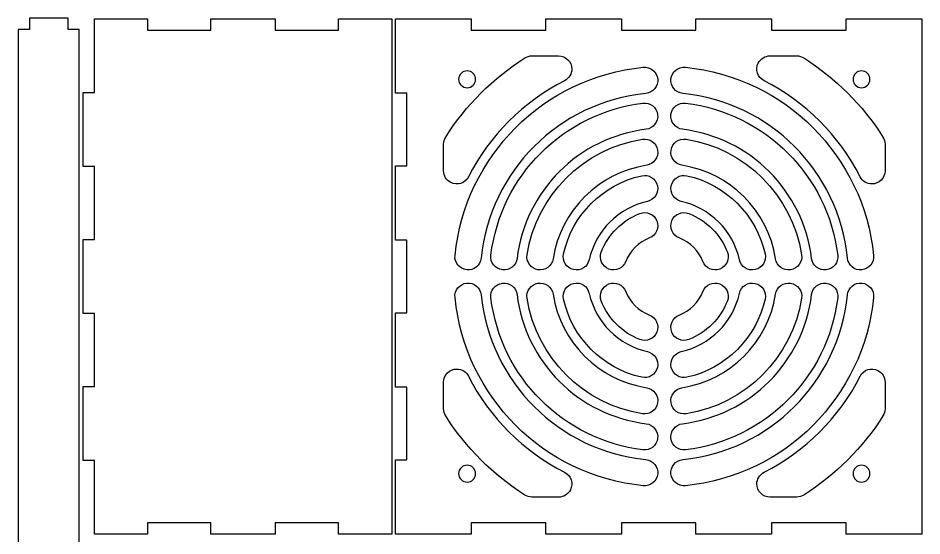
# Model space of a CAD drawing. Extents: x 55 to 542, y -289 to 0.
# Drawn here: x 301 to 541.6, y -138.3 to -0.4 of the extents above; entities that cross this region are included whole.
import ezdxf

# ---------------------------------------------------------------- set-up
doc = ezdxf.new("R2010")
doc.units = 0
doc.layers.get('0').update_dxf_attribs({"linetype": 'CONTINUOUS'})

# ---------------------------------------------------------------- blocks, each defined once
blk = doc.blocks.new('BLOCK_51')
blk.add_open_spline([(444.84, -10.46), (444.84, -10.46), (437.72, -10.46), (437.72, -10.46), (437.06, -10.46), (436.4, -10.65), (435.84, -11.01), (427.37, -16.41), (420.18, -23.6), (414.78, -32.07), (414.42, -32.64), (414.23, -33.29), (414.23, -33.96), (414.23, -33.96), (414.23, -41.08), (414.23, -41.08), (414.23, -42.39), (414.96, -43.6), (416.14, -44.2), (417.86, -45.07), (419.97, -44.39), (420.85, -42.67), (426.46, -31.65), (435.41, -22.69), (446.43, -17.08), (447.61, -16.48), (448.35, -15.28), (448.35, -13.96), (448.35, -12.03), (446.78, -10.46), (444.84, -10.46)], degree=3, knots=[0, 0, 0, 0, 1, 1, 1, 2, 2, 2, 3, 3, 3, 4, 4, 4, 5, 5, 5, 6, 6, 6, 7, 7, 7, 8, 8, 8, 9, 9, 9, 10, 10, 10, 10])
blk = doc.blocks.new('BLOCK_52')
blk.add_open_spline([(414.23, -97.35), (414.23, -97.35), (414.23, -104.47), (414.23, -104.47), (414.23, -105.13), (414.42, -105.79), (414.78, -106.35), (420.18, -114.82), (427.37, -122.01), (435.84, -127.42), (436.4, -127.77), (437.06, -127.96), (437.72, -127.96), (437.72, -127.96), (444.84, -127.96), (444.84, -127.96), (446.16, -127.96), (447.37, -127.23), (447.96, -126.05), (448.84, -124.33), (448.16, -122.22), (446.43, -121.35), (435.41, -115.73), (426.46, -106.78), (420.85, -95.76), (420.25, -94.58), (419.04, -93.85), (417.73, -93.85), (415.79, -93.85), (414.23, -95.41), (414.23, -97.35)], degree=3, knots=[0, 0, 0, 0, 1, 1, 1, 2, 2, 2, 3, 3, 3, 4, 4, 4, 5, 5, 5, 6, 6, 6, 7, 7, 7, 8, 8, 8, 9, 9, 9, 10, 10, 10, 10])
blk = doc.blocks.new('BLOCK_53')
blk.add_open_spline([(501.11, -127.96), (501.11, -127.96), (508.23, -127.96), (508.23, -127.96), (508.9, -127.96), (509.55, -127.77), (510.11, -127.42), (518.58, -122.01), (525.77, -114.82), (531.18, -106.35), (531.54, -105.79), (531.73, -105.13), (531.73, -104.47), (531.73, -104.47), (531.73, -97.35), (531.73, -97.35), (531.73, -96.03), (530.99, -94.82), (529.82, -94.23), (528.09, -93.35), (525.99, -94.03), (525.11, -95.76), (519.5, -106.78), (510.54, -115.73), (499.52, -121.35), (498.35, -121.94), (497.61, -123.15), (497.61, -124.46), (497.61, -126.4), (499.18, -127.96), (501.11, -127.96)], degree=3, knots=[0, 0, 0, 0, 1, 1, 1, 2, 2, 2, 3, 3, 3, 4, 4, 4, 5, 5, 5, 6, 6, 6, 7, 7, 7, 8, 8, 8, 9, 9, 9, 10, 10, 10, 10])
blk = doc.blocks.new('BLOCK_54')
blk.add_open_spline([(468.28, -39.58), (470.18, -39.28), (471.49, -37.48), (471.18, -35.58), (470.88, -33.67), (469.09, -32.36), (467.18, -32.67), (451.36, -35.18), (438.95, -47.59), (436.43, -63.41), (436.13, -65.32), (437.43, -67.12), (439.34, -67.42), (441.25, -67.72), (443.05, -66.42), (443.35, -64.51), (445.38, -51.68), (455.45, -41.62), (468.28, -39.58)], degree=3, knots=[0, 0, 0, 0, 1, 1, 1, 2, 2, 2, 3, 3, 3, 4, 4, 4, 5, 5, 5, 6, 6, 6, 6])
blk = doc.blocks.new('BLOCK_55')
blk.add_open_spline([(468.99, -58.96), (470.8, -58.26), (471.69, -56.23), (470.99, -54.43), (470.29, -52.63), (468.26, -51.73), (466.46, -52.43), (461.75, -54.26), (458.03, -57.98), (456.2, -62.69), (455.5, -64.5), (456.39, -66.52), (458.19, -67.22), (460, -67.92), (462.02, -67.03), (462.72, -65.23), (463.84, -62.35), (466.12, -60.08), (468.99, -58.96)], degree=3, knots=[0, 0, 0, 0, 1, 1, 1, 2, 2, 2, 3, 3, 3, 4, 4, 4, 5, 5, 5, 6, 6, 6, 6])
blk = doc.blocks.new('BLOCK_56')
blk.add_open_spline([(468.49, -49.21), (470.38, -48.78), (471.57, -46.91), (471.14, -45.03), (470.72, -43.14), (468.85, -41.95), (466.96, -42.38), (456.58, -44.7), (448.47, -52.81), (446.14, -63.2), (445.72, -65.08), (446.91, -66.95), (448.79, -67.38), (450.68, -67.8), (452.55, -66.61), (452.97, -64.73), (454.71, -56.99), (460.75, -50.94), (468.49, -49.21)], degree=3, knots=[0, 0, 0, 0, 1, 1, 1, 2, 2, 2, 3, 3, 3, 4, 4, 4, 5, 5, 5, 6, 6, 6, 6])
blk = doc.blocks.new('BLOCK_57')
blk.add_open_spline([(468.16, -30.01), (470.07, -29.77), (471.44, -28.02), (471.2, -26.1), (470.97, -24.19), (469.22, -22.82), (467.3, -23.06), (446.12, -25.66), (429.43, -42.35), (426.82, -63.53), (426.59, -65.45), (427.95, -67.2), (429.87, -67.43), (431.79, -67.67), (433.54, -66.31), (433.77, -64.39), (435.99, -46.4), (450.16, -32.22), (468.16, -30.01)], degree=3, knots=[0, 0, 0, 0, 1, 1, 1, 2, 2, 2, 3, 3, 3, 4, 4, 4, 5, 5, 5, 6, 6, 6, 6])
blk = doc.blocks.new('BLOCK_58')
blk.add_open_spline([(468.08, -20.46), (470, -20.26), (471.4, -18.55), (471.21, -16.62), (471.02, -14.7), (469.3, -13.3), (467.38, -13.49), (440.88, -16.15), (419.92, -37.11), (417.26, -63.61), (417.06, -65.53), (418.47, -67.25), (420.39, -67.44), (422.31, -67.64), (424.03, -66.23), (424.22, -64.31), (426.55, -41.12), (444.89, -22.79), (468.08, -20.46)], degree=3, knots=[0, 0, 0, 0, 1, 1, 1, 2, 2, 2, 3, 3, 3, 4, 4, 4, 5, 5, 5, 6, 6, 6, 6])
blk = doc.blocks.new('BLOCK_59')
blk.add_open_spline([(443.35, -73.91), (443.05, -72), (441.25, -70.7), (439.34, -71.01), (437.43, -71.31), (436.13, -73.1), (436.43, -75.01), (438.95, -90.83), (451.36, -103.25), (467.18, -105.76), (469.09, -106.06), (470.88, -104.76), (471.18, -102.85), (471.49, -100.94), (470.18, -99.15), (468.28, -98.84), (455.45, -96.81), (445.38, -86.74), (443.35, -73.91)], degree=3, knots=[0, 0, 0, 0, 1, 1, 1, 2, 2, 2, 3, 3, 3, 4, 4, 4, 5, 5, 5, 6, 6, 6, 6])
blk = doc.blocks.new('BLOCK_60')
blk.add_open_spline([(462.72, -73.19), (462.02, -71.39), (460, -70.5), (458.19, -71.2), (456.39, -71.9), (455.5, -73.93), (456.2, -75.73), (458.03, -80.44), (461.75, -84.16), (466.46, -85.99), (468.26, -86.69), (470.29, -85.8), (470.99, -84), (471.69, -82.19), (470.8, -80.17), (468.99, -79.47), (466.12, -78.35), (463.84, -76.07), (462.72, -73.19)], degree=3, knots=[0, 0, 0, 0, 1, 1, 1, 2, 2, 2, 3, 3, 3, 4, 4, 4, 5, 5, 5, 6, 6, 6, 6])
blk = doc.blocks.new('BLOCK_61')
blk.add_open_spline([(452.97, -73.7), (452.55, -71.81), (450.68, -70.62), (448.79, -71.05), (446.91, -71.47), (445.72, -73.34), (446.14, -75.23), (448.47, -85.61), (456.58, -93.72), (466.96, -96.05), (468.85, -96.47), (470.72, -95.28), (471.14, -93.4), (471.57, -91.51), (470.38, -89.64), (468.49, -89.22), (460.75, -87.48), (454.71, -81.44), (452.97, -73.7)], degree=3, knots=[0, 0, 0, 0, 1, 1, 1, 2, 2, 2, 3, 3, 3, 4, 4, 4, 5, 5, 5, 6, 6, 6, 6])
blk = doc.blocks.new('BLOCK_62')
blk.add_open_spline([(433.77, -74.03), (433.54, -72.12), (431.79, -70.75), (429.87, -70.99), (427.95, -71.22), (426.59, -72.97), (426.82, -74.89), (429.43, -96.07), (446.12, -112.76), (467.3, -115.37), (469.22, -115.6), (470.97, -114.24), (471.2, -112.32), (471.44, -110.4), (470.07, -108.65), (468.16, -108.42), (450.16, -106.2), (435.99, -92.03), (433.77, -74.03)], degree=3, knots=[0, 0, 0, 0, 1, 1, 1, 2, 2, 2, 3, 3, 3, 4, 4, 4, 5, 5, 5, 6, 6, 6, 6])
blk = doc.blocks.new('BLOCK_63')
blk.add_open_spline([(424.22, -74.11), (424.03, -72.19), (422.31, -70.79), (420.39, -70.98), (418.47, -71.17), (417.06, -72.89), (417.26, -74.81), (419.92, -101.31), (440.88, -122.27), (467.38, -124.93), (469.3, -125.13), (471.02, -123.72), (471.21, -121.8), (471.4, -119.88), (470, -118.16), (468.08, -117.97), (444.89, -115.64), (426.55, -97.3), (424.22, -74.11)], degree=3, knots=[0, 0, 0, 0, 1, 1, 1, 2, 2, 2, 3, 3, 3, 4, 4, 4, 5, 5, 5, 6, 6, 6, 6])
blk = doc.blocks.new('BLOCK_64')
blk.add_open_spline([(477.68, -98.84), (475.77, -99.15), (474.47, -100.94), (474.77, -102.85), (475.07, -104.76), (476.87, -106.06), (478.78, -105.76), (494.6, -103.25), (507.01, -90.83), (509.52, -75.01), (509.82, -73.1), (508.52, -71.31), (506.61, -71.01), (504.7, -70.7), (502.91, -72), (502.61, -73.91), (500.57, -86.74), (490.51, -96.81), (477.68, -98.84)], degree=3, knots=[0, 0, 0, 0, 1, 1, 1, 2, 2, 2, 3, 3, 3, 4, 4, 4, 5, 5, 5, 6, 6, 6, 6])
blk = doc.blocks.new('BLOCK_65')
blk.add_open_spline([(476.96, -79.47), (475.16, -80.17), (474.27, -82.19), (474.97, -84), (475.66, -85.8), (477.69, -86.69), (479.49, -85.99), (484.2, -84.16), (487.93, -80.44), (489.76, -75.73), (490.46, -73.93), (489.56, -71.9), (487.76, -71.2), (485.96, -70.5), (483.93, -71.39), (483.23, -73.19), (482.11, -76.07), (479.84, -78.35), (476.96, -79.47)], degree=3, knots=[0, 0, 0, 0, 1, 1, 1, 2, 2, 2, 3, 3, 3, 4, 4, 4, 5, 5, 5, 6, 6, 6, 6])
blk = doc.blocks.new('BLOCK_66')
blk.add_open_spline([(477.46, -89.22), (475.58, -89.64), (474.39, -91.51), (474.81, -93.4), (475.24, -95.28), (477.11, -96.47), (478.99, -96.05), (489.38, -93.72), (497.48, -85.61), (499.81, -75.23), (500.23, -73.34), (499.05, -71.47), (497.16, -71.05), (495.28, -70.62), (493.4, -71.81), (492.98, -73.7), (491.25, -81.44), (485.2, -87.48), (477.46, -89.22)], degree=3, knots=[0, 0, 0, 0, 1, 1, 1, 2, 2, 2, 3, 3, 3, 4, 4, 4, 5, 5, 5, 6, 6, 6, 6])
blk = doc.blocks.new('BLOCK_67')
blk.add_open_spline([(477.8, -108.42), (475.88, -108.65), (474.52, -110.4), (474.75, -112.32), (474.99, -114.24), (476.74, -115.6), (478.66, -115.37), (499.84, -112.76), (516.52, -96.07), (519.13, -74.89), (519.37, -72.97), (518, -71.22), (516.08, -70.99), (514.16, -70.75), (512.42, -72.12), (512.18, -74.03), (509.97, -92.03), (495.79, -106.2), (477.8, -108.42)], degree=3, knots=[0, 0, 0, 0, 1, 1, 1, 2, 2, 2, 3, 3, 3, 4, 4, 4, 5, 5, 5, 6, 6, 6, 6])
blk = doc.blocks.new('BLOCK_68')
blk.add_open_spline([(477.88, -117.97), (475.95, -118.16), (474.55, -119.88), (474.74, -121.8), (474.94, -123.72), (476.65, -125.13), (478.58, -124.93), (505.08, -122.27), (526.03, -101.31), (528.7, -74.81), (528.89, -72.89), (527.49, -71.17), (525.56, -70.98), (523.64, -70.79), (521.93, -72.19), (521.73, -74.11), (519.4, -97.3), (501.06, -115.64), (477.88, -117.97)], degree=3, knots=[0, 0, 0, 0, 1, 1, 1, 2, 2, 2, 3, 3, 3, 4, 4, 4, 5, 5, 5, 6, 6, 6, 6])
blk = doc.blocks.new('BLOCK_69')
blk.add_open_spline([(531.73, -41.08), (531.73, -41.08), (531.73, -33.96), (531.73, -33.96), (531.73, -33.29), (531.54, -32.64), (531.18, -32.07), (525.77, -23.6), (518.58, -16.41), (510.11, -11.01), (509.55, -10.65), (508.9, -10.46), (508.23, -10.46), (508.23, -10.46), (501.11, -10.46), (501.11, -10.46), (499.79, -10.46), (498.59, -11.2), (497.99, -12.37), (497.11, -14.09), (497.8, -16.2), (499.52, -17.08), (510.54, -22.69), (519.5, -31.65), (525.11, -42.67), (525.71, -43.84), (526.91, -44.58), (528.23, -44.58), (530.16, -44.58), (531.73, -43.01), (531.73, -41.08)], degree=3, knots=[0, 0, 0, 0, 1, 1, 1, 2, 2, 2, 3, 3, 3, 4, 4, 4, 5, 5, 5, 6, 6, 6, 7, 7, 7, 8, 8, 8, 9, 9, 9, 10, 10, 10, 10])
blk = doc.blocks.new('BLOCK_70')
blk.add_open_spline([(502.61, -64.51), (502.91, -66.42), (504.7, -67.72), (506.61, -67.42), (508.52, -67.12), (509.82, -65.32), (509.52, -63.41), (507.01, -47.59), (494.6, -35.18), (478.78, -32.67), (476.87, -32.36), (475.07, -33.67), (474.77, -35.58), (474.47, -37.48), (475.77, -39.28), (477.68, -39.58), (490.51, -41.62), (500.57, -51.68), (502.61, -64.51)], degree=3, knots=[0, 0, 0, 0, 1, 1, 1, 2, 2, 2, 3, 3, 3, 4, 4, 4, 5, 5, 5, 6, 6, 6, 6])
blk = doc.blocks.new('BLOCK_71')
blk.add_open_spline([(483.23, -65.23), (483.93, -67.03), (485.96, -67.92), (487.76, -67.22), (489.56, -66.52), (490.46, -64.5), (489.76, -62.69), (487.93, -57.98), (484.2, -54.26), (479.49, -52.43), (477.69, -51.73), (475.66, -52.63), (474.97, -54.43), (474.27, -56.23), (475.16, -58.26), (476.96, -58.96), (479.84, -60.08), (482.11, -62.35), (483.23, -65.23)], degree=3, knots=[0, 0, 0, 0, 1, 1, 1, 2, 2, 2, 3, 3, 3, 4, 4, 4, 5, 5, 5, 6, 6, 6, 6])
blk = doc.blocks.new('BLOCK_72')
blk.add_open_spline([(492.98, -64.73), (493.4, -66.61), (495.28, -67.8), (497.16, -67.38), (499.05, -66.95), (500.23, -65.08), (499.81, -63.2), (497.48, -52.81), (489.38, -44.7), (478.99, -42.38), (477.11, -41.95), (475.24, -43.14), (474.81, -45.03), (474.39, -46.91), (475.58, -48.78), (477.46, -49.21), (485.2, -50.94), (491.25, -56.99), (492.98, -64.73)], degree=3, knots=[0, 0, 0, 0, 1, 1, 1, 2, 2, 2, 3, 3, 3, 4, 4, 4, 5, 5, 5, 6, 6, 6, 6])
blk = doc.blocks.new('BLOCK_73')
blk.add_open_spline([(512.18, -64.39), (512.42, -66.31), (514.16, -67.67), (516.08, -67.43), (518, -67.2), (519.37, -65.45), (519.13, -63.53), (516.52, -42.35), (499.84, -25.66), (478.66, -23.06), (476.74, -22.82), (474.99, -24.19), (474.75, -26.1), (474.52, -28.02), (475.88, -29.77), (477.8, -30.01), (495.79, -32.22), (509.97, -46.4), (512.18, -64.39)], degree=3, knots=[0, 0, 0, 0, 1, 1, 1, 2, 2, 2, 3, 3, 3, 4, 4, 4, 5, 5, 5, 6, 6, 6, 6])
blk = doc.blocks.new('BLOCK_74')
blk.add_open_spline([(521.73, -64.31), (521.93, -66.23), (523.64, -67.64), (525.56, -67.44), (527.49, -67.25), (528.89, -65.53), (528.7, -63.61), (526.03, -37.11), (505.08, -16.15), (478.58, -13.49), (476.65, -13.3), (474.94, -14.7), (474.74, -16.62), (474.55, -18.55), (475.95, -20.26), (477.88, -20.46), (501.06, -22.79), (519.4, -41.12), (521.73, -64.31)], degree=3, knots=[0, 0, 0, 0, 1, 1, 1, 2, 2, 2, 3, 3, 3, 4, 4, 4, 5, 5, 5, 6, 6, 6, 6])
blk = doc.blocks.new('BLOCK_75')
blk.add_lwpolyline([(541.55, -0.63), (541.55, -137.79), (521.4, -137.79), (521.4, -134.79), (501.55, -134.79), (501.55, -137.79), (481.4, -137.79), (481.4, -134.79), (461.55, -134.79), (461.55, -137.79), (441.4, -137.79), (441.4, -134.79), (421.55, -134.79), (421.55, -137.79), (401.4, -137.79), (401.4, -118.07), (404.4, -118.07), (404.4, -98.64), (401.4, -98.64), (401.4, -78.92), (404.4, -78.92), (404.4, -59.5), (401.4, -59.5), (401.4, -39.78), (404.4, -39.78), (404.4, -20.36), (401.4, -20.36), (401.4, -0.63), (421.55, -0.63), (421.55, -3.63), (441.4, -3.63), (441.4, -0.63), (461.55, -0.63), (461.55, -3.63), (481.4, -3.63), (481.4, -0.63), (501.55, -0.63), (501.55, -3.63), (521.4, -3.63), (521.4, -0.63), (541.55, -0.63)])
blk = doc.blocks.new('BLOCK_76')
blk.add_open_spline([(420.48, -119.46), (421.72, -119.46), (422.73, -120.47), (422.73, -121.71), (422.73, -122.96), (421.72, -123.96), (420.48, -123.96), (419.23, -123.96), (418.23, -122.96), (418.23, -121.71), (418.23, -120.47), (419.23, -119.46), (420.48, -119.46), (420.48, -119.46), (420.48, -119.46), (420.48, -119.46)], degree=3, knots=[0, 0, 0, 0, 1, 1, 1, 2, 2, 2, 3, 3, 3, 4, 4, 4, 5, 5, 5, 5])
blk = doc.blocks.new('BLOCK_77')
blk.add_open_spline([(525.48, -14.46), (526.72, -14.46), (527.73, -15.47), (527.73, -16.71), (527.73, -17.95), (526.72, -18.96), (525.48, -18.96), (524.24, -18.96), (523.23, -17.95), (523.23, -16.71), (523.23, -15.47), (524.24, -14.46), (525.48, -14.46), (525.48, -14.46), (525.48, -14.46), (525.48, -14.46)], degree=3, knots=[0, 0, 0, 0, 1, 1, 1, 2, 2, 2, 3, 3, 3, 4, 4, 4, 5, 5, 5, 5])
blk = doc.blocks.new('BLOCK_78')
blk.add_open_spline([(525.48, -119.46), (526.72, -119.46), (527.73, -120.47), (527.73, -121.71), (527.73, -122.96), (526.72, -123.96), (525.48, -123.96), (524.24, -123.96), (523.23, -122.96), (523.23, -121.71), (523.23, -120.47), (524.24, -119.46), (525.48, -119.46), (525.48, -119.46), (525.48, -119.46), (525.48, -119.46)], degree=3, knots=[0, 0, 0, 0, 1, 1, 1, 2, 2, 2, 3, 3, 3, 4, 4, 4, 5, 5, 5, 5])
blk = doc.blocks.new('BLOCK_79')
blk.add_open_spline([(420.48, -14.46), (421.72, -14.46), (422.73, -15.47), (422.73, -16.71), (422.73, -17.95), (421.72, -18.96), (420.48, -18.96), (419.23, -18.96), (418.23, -17.95), (418.23, -16.71), (418.23, -15.47), (419.23, -14.46), (420.48, -14.46), (420.48, -14.46), (420.48, -14.46), (420.48, -14.46)], degree=3, knots=[0, 0, 0, 0, 1, 1, 1, 2, 2, 2, 3, 3, 3, 4, 4, 4, 5, 5, 5, 5])
blk = doc.blocks.new('BLOCK_50')
for name in ['BLOCK_75', 'BLOCK_51', 'BLOCK_69', 'BLOCK_58', 'BLOCK_74', 'BLOCK_79', 'BLOCK_77', 'BLOCK_57', 'BLOCK_73', 'BLOCK_54', 'BLOCK_70', 'BLOCK_56', 'BLOCK_72', 'BLOCK_55', 'BLOCK_71', 'BLOCK_63', 'BLOCK_62', 'BLOCK_59', 'BLOCK_61', 'BLOCK_60', 'BLOCK_65', 'BLOCK_66', 'BLOCK_64', 'BLOCK_67', 'BLOCK_68', 'BLOCK_53', 'BLOCK_52', 'BLOCK_76', 'BLOCK_78']:
    blk.add_blockref(name, (0, 0))
blk = doc.blocks.new('BLOCK_81')
blk.add_lwpolyline([(400.4, -0.64), (400.4, -137.79), (386.25, -137.79), (386.25, -134.79), (369.4, -134.79), (369.4, -137.79), (352.25, -137.79), (352.25, -134.79), (335.4, -134.79), (335.4, -137.79), (321.25, -137.79), (321.25, -118.22), (318.25, -118.22), (318.25, -98.5), (321.25, -98.5), (321.25, -79.07), (318.25, -79.07), (318.25, -59.35), (321.25, -59.35), (321.25, -39.93), (318.25, -39.93), (318.25, -20.21), (321.25, -20.21), (321.25, -0.64), (335.4, -0.64), (335.4, -3.64), (352.25, -3.64), (352.25, -0.64), (369.4, -0.64), (369.4, -3.64), (386.25, -3.64), (386.25, -0.64), (400.4, -0.64)])
blk = doc.blocks.new('BLOCK_80')
blk.add_blockref('BLOCK_81', (0, 0))

msp = doc.modelspace()

# ---------------------------------------------------------------- linework, layer by layer
msp.add_lwpolyline([(300.95, -3.4), (300.95, -141.06), (303.95, -141.06), (303.95, -144.06), (314.25, -144.06), (314.25, -141.06), (317.25, -141.06), (317.25, -3.4), (314.25, -3.4), (314.25, -0.4), (303.95, -0.4), (303.95, -3.4), (300.95, -3.4)])

# ---------------------------------------------------------------- block references
for name in ['BLOCK_80', 'BLOCK_50']:
    msp.add_blockref(name, (0, 0))

doc.saveas('drawing.dxf')
